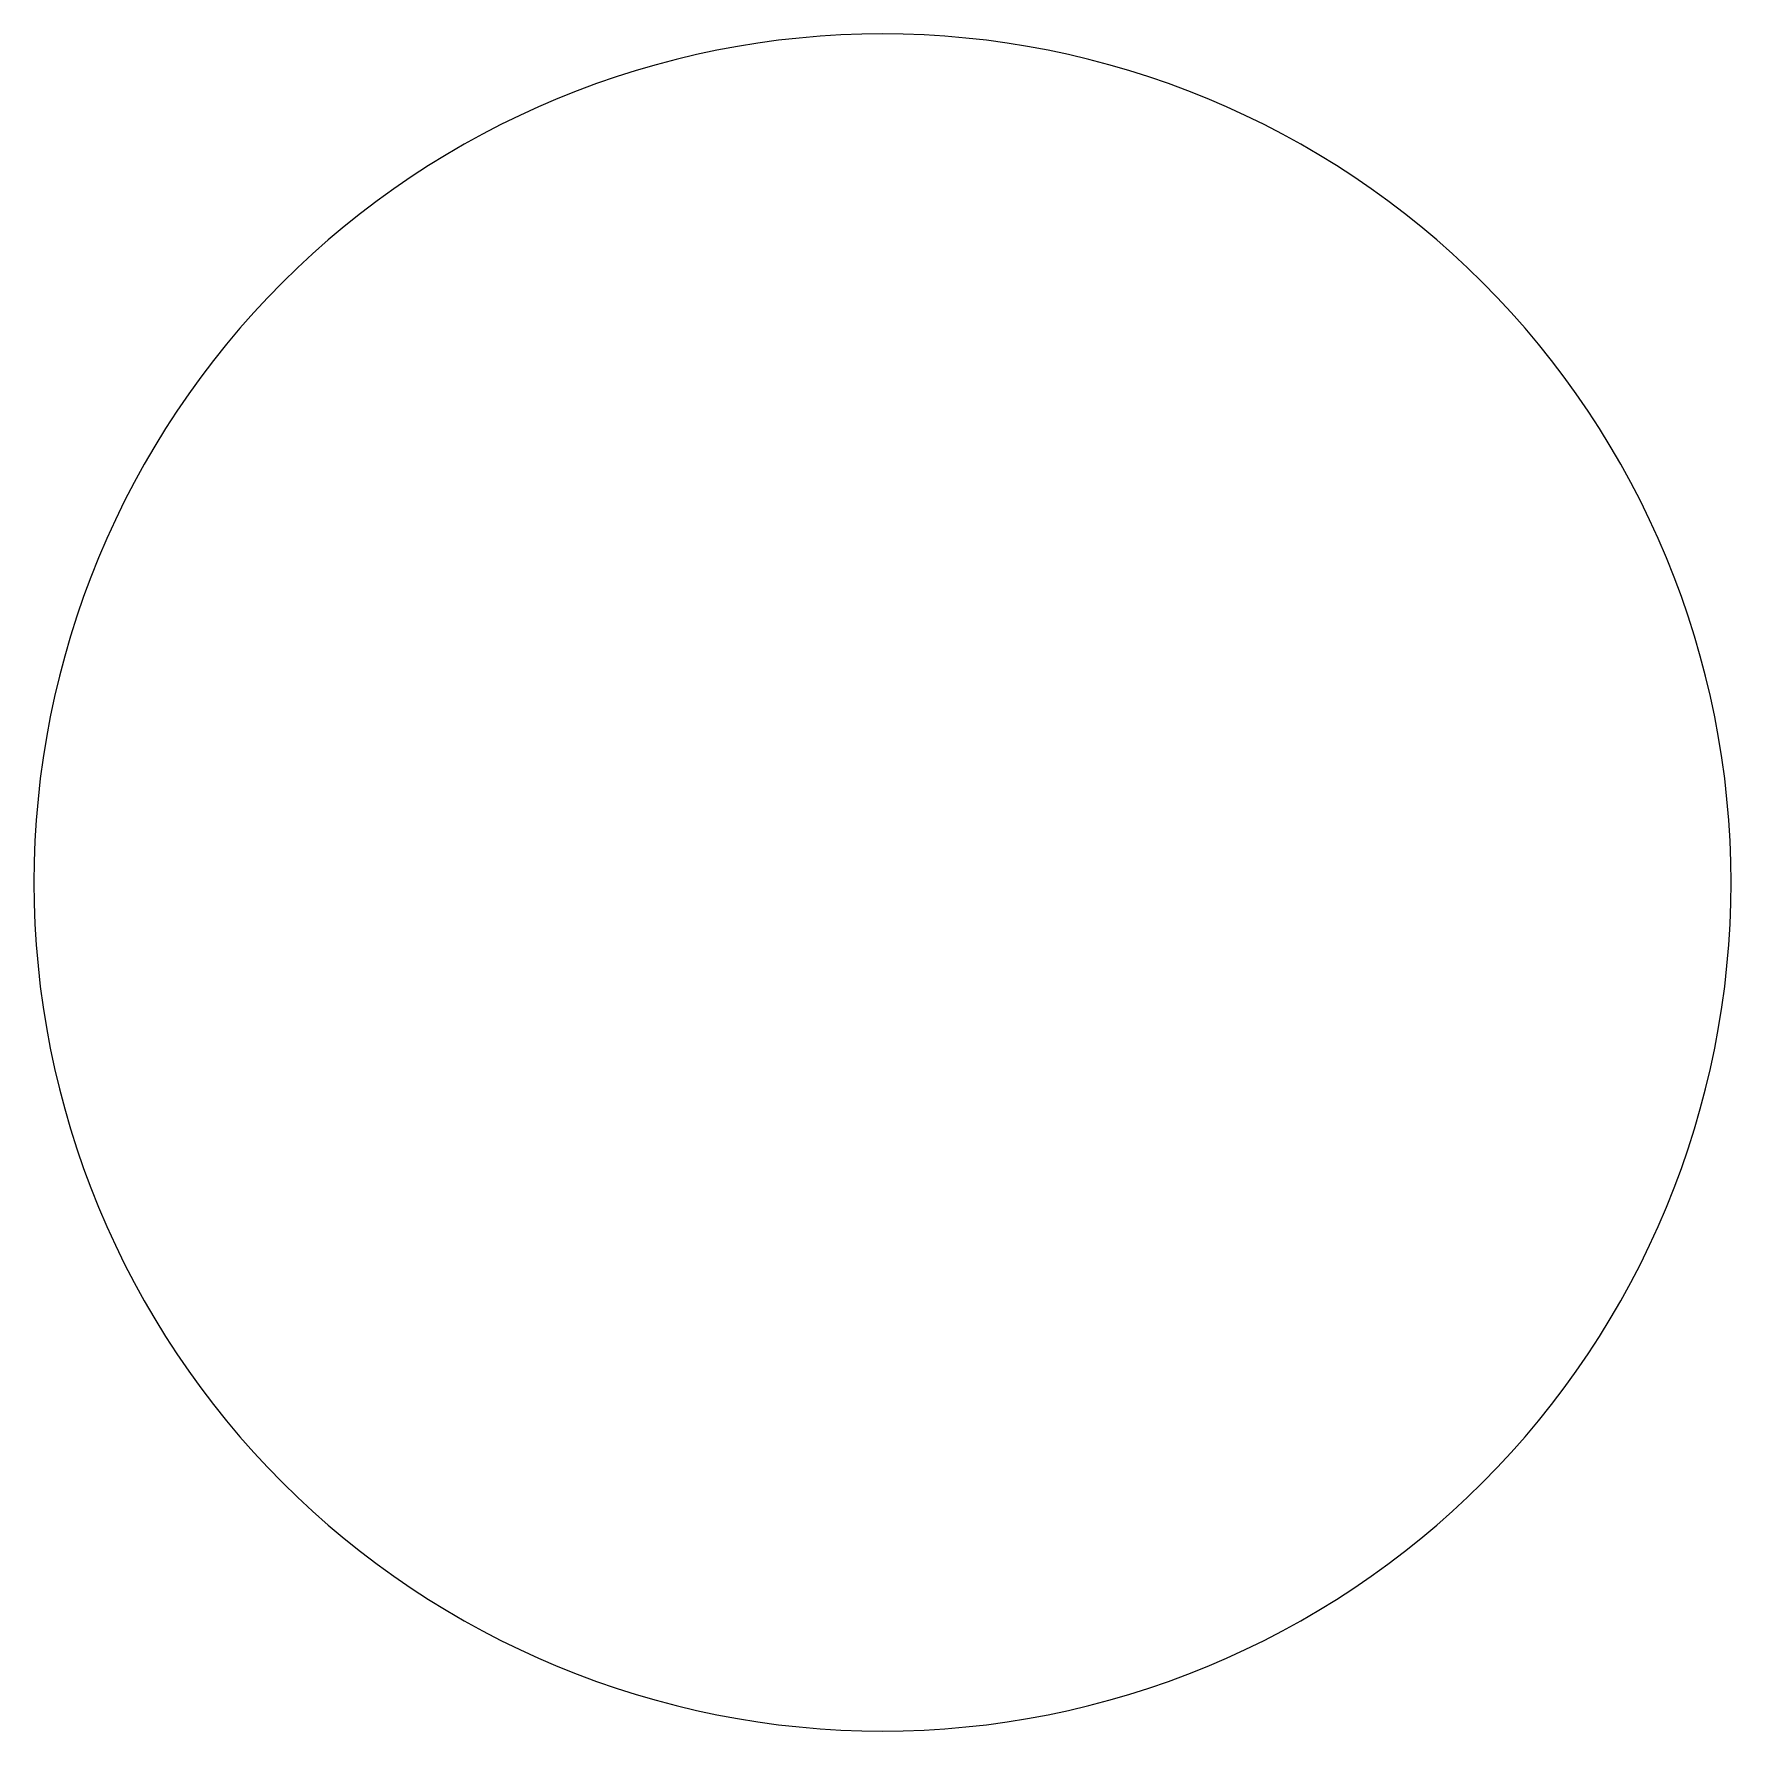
# Model space of a CAD drawing. Header units: metres. Extents: x -76 to 76, y -76 to 76.
import ezdxf

# ---------------------------------------------------------------- set-up
doc = ezdxf.new("R2010")
doc.units = ezdxf.units.M

msp = doc.modelspace()

# ---------------------------------------------------------------- linework, layer by layer
for p, q in [((0, 76.3095), (-1.87273, 76.2865)), ((1.87273, 76.2865), (0, 76.3095)), ((-14.8872, 74.8433), (-16.7195, 74.4554)), ((-13.046, 75.1861), (-14.8872, 74.8433)), ((-11.1969, 75.4836), (-13.046, 75.1861)), ((-9.3411, 75.7356), (-11.1969, 75.4836)), ((-7.47964, 75.9421), (-9.3411, 75.7356)), ((-5.61368, 76.1028), (-7.47964, 75.9421)), ((-3.74433, 76.2176), (-5.61368, 76.1028)), ((-1.87273, 76.2865), (-3.74433, 76.2176)), ((3.74433, 76.2176), (1.87273, 76.2865)), ((5.61368, 76.1028), (3.74433, 76.2176)), ((7.47964, 75.9421), (5.61368, 76.1028)), ((9.3411, 75.7356), (7.47964, 75.9421)), ((11.1969, 75.4836), (9.3411, 75.7356)), ((13.046, 75.1861), (11.1969, 75.4836)), ((14.8872, 74.8433), (13.046, 75.1861)), ((16.7195, 74.4554), (14.8872, 74.8433)), ((-20.3527, 73.5453), (-22.1515, 73.0237)), ((-18.5417, 74.0226), (-20.3527, 73.5453)), ((-16.7195, 74.4554), (-18.5417, 74.0226)), ((18.5417, 74.0226), (16.7195, 74.4554)), ((20.3527, 73.5453), (18.5417, 74.0226)), ((22.1515, 73.0237), (20.3527, 73.5453)), ((-25.7079, 71.8488), (-27.4634, 71.1962)), ((-23.9369, 72.458), (-25.7079, 71.8488)), ((-22.1515, 73.0237), (-23.9369, 72.458)), ((23.9369, 72.458), (22.1515, 73.0237)), ((25.7079, 71.8488), (23.9369, 72.458)), ((27.4634, 71.1962), (25.7079, 71.8488)), ((-29.2024, 70.5008), (-30.9238, 69.7629)), ((-27.4634, 71.1962), (-29.2024, 70.5008)), ((29.2024, 70.5008), (27.4634, 71.1962)), ((30.9238, 69.7629), (29.2024, 70.5008)), ((-32.6265, 68.983), (-34.3096, 68.1615)), ((-30.9238, 69.7629), (-32.6265, 68.983)), ((32.6265, 68.983), (30.9238, 69.7629)), ((34.3096, 68.1615), (32.6265, 68.983)), ((-35.9721, 67.299), (-37.6128, 66.3959)), ((-34.3096, 68.1615), (-35.9721, 67.299)), ((35.9721, 67.299), (34.3096, 68.1615)), ((37.6128, 66.3959), (35.9721, 67.299)), ((-37.6128, 66.3959), (-39.2309, 65.4529)), ((39.2309, 65.4529), (37.6128, 66.3959)), ((-40.8254, 64.4704), (-42.3953, 63.449)), ((-39.2309, 65.4529), (-40.8254, 64.4704)), ((40.8254, 64.4704), (39.2309, 65.4529)), ((42.3953, 63.449), (40.8254, 64.4704)), ((-42.3953, 63.449), (-43.9396, 62.3895)), ((43.9396, 62.3895), (42.3953, 63.449)), ((-45.4575, 61.2924), (-46.948, 60.1583)), ((-43.9396, 62.3895), (-45.4575, 61.2924)), ((45.4575, 61.2924), (43.9396, 62.3895)), ((46.948, 60.1583), (45.4575, 61.2924)), ((-46.948, 60.1583), (-48.4102, 58.9881)), ((48.4102, 58.9881), (46.948, 60.1583)), ((-48.4102, 58.9881), (-49.8433, 57.7822)), ((49.8433, 57.7822), (48.4102, 58.9881)), ((-51.2463, 56.5416), (-52.6185, 55.2669)), ((-49.8433, 57.7822), (-51.2463, 56.5416)), ((51.2463, 56.5416), (49.8433, 57.7822)), ((52.6185, 55.2669), (51.2463, 56.5416)), ((-52.6185, 55.2669), (-53.959, 53.959)), ((53.959, 53.959), (52.6185, 55.2669)), ((-53.959, 53.959), (-55.2669, 52.6185)), ((55.2669, 52.6185), (53.959, 53.959)), ((-55.2669, 52.6185), (-56.5416, 51.2463)), ((56.5416, 51.2463), (55.2669, 52.6185)), ((-56.5416, 51.2463), (-57.7822, 49.8433)), ((57.7822, 49.8433), (56.5416, 51.2463)), ((-57.7822, 49.8433), (-58.9881, 48.4102)), ((58.9881, 48.4102), (57.7822, 49.8433)), ((-58.9881, 48.4102), (-60.1583, 46.948)), ((60.1583, 46.948), (58.9881, 48.4102)), ((-60.1583, 46.948), (-61.2924, 45.4575)), ((61.2924, 45.4575), (60.1583, 46.948)), ((-61.2924, 45.4575), (-62.3895, 43.9396)), ((62.3895, 43.9396), (61.2924, 45.4575)), ((-62.3895, 43.9396), (-63.449, 42.3953)), ((63.449, 42.3953), (62.3895, 43.9396)), ((-63.449, 42.3953), (-64.4704, 40.8254)), ((64.4704, 40.8254), (63.449, 42.3953)), ((-64.4704, 40.8254), (-65.4529, 39.2309)), ((65.4529, 39.2309), (64.4704, 40.8254)), ((-65.4529, 39.2309), (-66.3959, 37.6128)), ((66.3959, 37.6128), (65.4529, 39.2309)), ((-66.3959, 37.6128), (-67.299, 35.9721)), ((67.299, 35.9721), (66.3959, 37.6128)), ((-67.299, 35.9721), (-68.1615, 34.3096)), ((68.1615, 34.3096), (67.299, 35.9721)), ((-68.1615, 34.3096), (-68.983, 32.6265)), ((68.983, 32.6265), (68.1615, 34.3096)), ((-68.983, 32.6265), (-69.7629, 30.9238)), ((69.7629, 30.9238), (68.983, 32.6265)), ((-69.7629, 30.9238), (-70.5008, 29.2024)), ((70.5008, 29.2024), (69.7629, 30.9238)), ((-70.5008, 29.2024), (-71.1962, 27.4634)), ((71.1962, 27.4634), (70.5008, 29.2024)), ((-71.1962, 27.4634), (-71.8488, 25.7079)), ((71.8488, 25.7079), (71.1962, 27.4634)), ((-71.8488, 25.7079), (-72.458, 23.9369)), ((72.458, 23.9369), (71.8488, 25.7079)), ((-72.458, 23.9369), (-73.0237, 22.1515)), ((73.0237, 22.1515), (72.458, 23.9369)), ((-73.0237, 22.1515), (-73.5453, 20.3527)), ((73.5453, 20.3527), (73.0237, 22.1515)), ((-73.5453, 20.3527), (-74.0226, 18.5417)), ((74.0226, 18.5417), (73.5453, 20.3527)), ((-74.0226, 18.5417), (-74.4554, 16.7195)), ((74.4554, 16.7195), (74.0226, 18.5417)), ((-74.4554, 16.7195), (-74.8433, 14.8872)), ((74.8433, 14.8872), (74.4554, 16.7195)), ((-74.8433, 14.8872), (-75.1861, 13.046)), ((75.1861, 13.046), (74.8433, 14.8872)), ((-75.1861, 13.046), (-75.4836, 11.1969)), ((75.4836, 11.1969), (75.1861, 13.046)), ((-75.4836, 11.1969), (-75.7356, 9.3411)), ((75.7356, 9.3411), (75.4836, 11.1969)), ((-75.7356, 9.3411), (-75.9421, 7.47964)), ((75.9421, 7.47964), (75.7356, 9.3411)), ((-75.9421, 7.47964), (-76.1028, 5.61368)), ((76.1028, 5.61368), (75.9421, 7.47964)), ((-76.1028, 5.61368), (-76.2176, 3.74433)), ((76.2176, 3.74433), (76.1028, 5.61368)), ((-76.2176, 3.74433), (-76.2865, 1.87273)), ((76.2865, 1.87273), (76.2176, 3.74433)), ((-76.2865, 1.87273), (-76.3095, 0)), ((76.3095, 0), (76.2865, 1.87273)), ((-76.3095, 0), (-76.2865, -1.87273)), ((76.2865, -1.87273), (76.3095, 0)), ((-76.2865, -1.87273), (-76.2176, -3.74433)), ((76.2176, -3.74433), (76.2865, -1.87273)), ((-76.2176, -3.74433), (-76.1028, -5.61368)), ((76.1028, -5.61368), (76.2176, -3.74433)), ((-76.1028, -5.61368), (-75.9421, -7.47964)), ((75.9421, -7.47964), (76.1028, -5.61368)), ((-75.9421, -7.47964), (-75.7356, -9.3411)), ((75.7356, -9.3411), (75.9421, -7.47964)), ((-75.7356, -9.3411), (-75.4836, -11.1969)), ((75.4836, -11.1969), (75.7356, -9.3411)), ((-75.4836, -11.1969), (-75.1861, -13.046)), ((75.1861, -13.046), (75.4836, -11.1969)), ((-75.1861, -13.046), (-74.8433, -14.8872)), ((74.8433, -14.8872), (75.1861, -13.046)), ((-74.8433, -14.8872), (-74.4554, -16.7195)), ((74.4554, -16.7195), (74.8433, -14.8872)), ((-74.4554, -16.7195), (-74.0226, -18.5417)), ((74.0226, -18.5417), (74.4554, -16.7195)), ((-74.0226, -18.5417), (-73.5453, -20.3527)), ((73.5453, -20.3527), (74.0226, -18.5417)), ((-73.5453, -20.3527), (-73.0237, -22.1515)), ((73.0237, -22.1515), (73.5453, -20.3527)), ((-73.0237, -22.1515), (-72.458, -23.9369)), ((72.458, -23.9369), (73.0237, -22.1515)), ((-72.458, -23.9369), (-71.8488, -25.7079)), ((71.8488, -25.7079), (72.458, -23.9369)), ((-71.8488, -25.7079), (-71.1962, -27.4634)), ((71.1962, -27.4634), (71.8488, -25.7079)), ((-71.1962, -27.4634), (-70.5008, -29.2024)), ((70.5008, -29.2024), (71.1962, -27.4634)), ((-70.5008, -29.2024), (-69.7629, -30.9238)), ((69.7629, -30.9238), (70.5008, -29.2024)), ((-69.7629, -30.9238), (-68.983, -32.6265)), ((68.983, -32.6265), (69.7629, -30.9238)), ((-68.983, -32.6265), (-68.1615, -34.3096)), ((68.1615, -34.3096), (68.983, -32.6265)), ((-68.1615, -34.3096), (-67.299, -35.9721)), ((67.299, -35.9721), (68.1615, -34.3096)), ((-67.299, -35.9721), (-66.3959, -37.6128)), ((66.3959, -37.6128), (67.299, -35.9721)), ((-66.3959, -37.6128), (-65.4529, -39.2309)), ((65.4529, -39.2309), (66.3959, -37.6128)), ((-65.4529, -39.2309), (-64.4704, -40.8254)), ((64.4704, -40.8254), (65.4529, -39.2309)), ((-64.4704, -40.8254), (-63.449, -42.3953)), ((63.449, -42.3953), (64.4704, -40.8254)), ((-63.449, -42.3953), (-62.3895, -43.9396)), ((62.3895, -43.9396), (63.449, -42.3953)), ((-62.3895, -43.9396), (-61.2924, -45.4575)), ((61.2924, -45.4575), (62.3895, -43.9396)), ((-61.2924, -45.4575), (-60.1583, -46.948)), ((60.1583, -46.948), (61.2924, -45.4575)), ((-60.1583, -46.948), (-58.9881, -48.4102)), ((58.9881, -48.4102), (60.1583, -46.948)), ((-58.9881, -48.4102), (-57.7822, -49.8433)), ((57.7822, -49.8433), (58.9881, -48.4102)), ((-57.7822, -49.8433), (-56.5416, -51.2463)), ((56.5416, -51.2463), (57.7822, -49.8433)), ((-56.5416, -51.2463), (-55.2669, -52.6185)), ((55.2669, -52.6185), (56.5416, -51.2463)), ((-55.2669, -52.6185), (-53.959, -53.959)), ((53.959, -53.959), (55.2669, -52.6185)), ((-53.959, -53.959), (-52.6185, -55.2669)), ((52.6185, -55.2669), (53.959, -53.959)), ((-52.6185, -55.2669), (-51.2463, -56.5416)), ((51.2463, -56.5416), (52.6185, -55.2669)), ((-51.2463, -56.5416), (-49.8433, -57.7822)), ((-49.8433, -57.7822), (-48.4102, -58.9881)), ((48.4102, -58.9881), (49.8433, -57.7822)), ((49.8433, -57.7822), (51.2463, -56.5416)), ((-48.4102, -58.9881), (-46.948, -60.1583)), ((46.948, -60.1583), (48.4102, -58.9881)), ((-46.948, -60.1583), (-45.4575, -61.2924)), ((45.4575, -61.2924), (46.948, -60.1583)), ((-45.4575, -61.2924), (-43.9396, -62.3895)), ((-43.9396, -62.3895), (-42.3953, -63.449)), ((42.3953, -63.449), (43.9396, -62.3895)), ((43.9396, -62.3895), (45.4575, -61.2924)), ((-42.3953, -63.449), (-40.8254, -64.4704)), ((40.8254, -64.4704), (42.3953, -63.449)), ((-40.8254, -64.4704), (-39.2309, -65.4529)), ((-39.2309, -65.4529), (-37.6128, -66.3959)), ((37.6128, -66.3959), (39.2309, -65.4529)), ((39.2309, -65.4529), (40.8254, -64.4704)), ((-37.6128, -66.3959), (-35.9721, -67.299)), ((35.9721, -67.299), (37.6128, -66.3959)), ((-35.9721, -67.299), (-34.3096, -68.1615)), ((-34.3096, -68.1615), (-32.6265, -68.983)), ((32.6265, -68.983), (34.3096, -68.1615)), ((34.3096, -68.1615), (35.9721, -67.299)), ((-32.6265, -68.983), (-30.9238, -69.7629)), ((-30.9238, -69.7629), (-29.2024, -70.5008)), ((29.2024, -70.5008), (30.9238, -69.7629)), ((30.9238, -69.7629), (32.6265, -68.983)), ((-29.2024, -70.5008), (-27.4634, -71.1962)), ((-27.4634, -71.1962), (-25.7079, -71.8488)), ((25.7079, -71.8488), (27.4634, -71.1962)), ((27.4634, -71.1962), (29.2024, -70.5008)), ((-25.7079, -71.8488), (-23.9369, -72.458)), ((-23.9369, -72.458), (-22.1515, -73.0237)), ((-22.1515, -73.0237), (-20.3527, -73.5453)), ((20.3527, -73.5453), (22.1515, -73.0237)), ((22.1515, -73.0237), (23.9369, -72.458)), ((23.9369, -72.458), (25.7079, -71.8488)), ((-20.3527, -73.5453), (-18.5417, -74.0226)), ((-18.5417, -74.0226), (-16.7195, -74.4554)), ((-16.7195, -74.4554), (-14.8872, -74.8433)), ((14.8872, -74.8433), (16.7195, -74.4554)), ((16.7195, -74.4554), (18.5417, -74.0226)), ((18.5417, -74.0226), (20.3527, -73.5453)), ((-14.8872, -74.8433), (-13.046, -75.1861)), ((-13.046, -75.1861), (-11.1969, -75.4836)), ((-11.1969, -75.4836), (-9.3411, -75.7356)), ((-9.3411, -75.7356), (-7.47964, -75.9421)), ((-7.47964, -75.9421), (-5.61368, -76.1028)), ((-5.61368, -76.1028), (-3.74433, -76.2176)), ((-3.74433, -76.2176), (-1.87273, -76.2865)), ((-1.87273, -76.2865), (0, -76.3095)), ((0, -76.3095), (1.87273, -76.2865)), ((1.87273, -76.2865), (3.74433, -76.2176)), ((3.74433, -76.2176), (5.61368, -76.1028)), ((5.61368, -76.1028), (7.47964, -75.9421)), ((7.47964, -75.9421), (9.3411, -75.7356)), ((9.3411, -75.7356), (11.1969, -75.4836)), ((11.1969, -75.4836), (13.046, -75.1861)), ((13.046, -75.1861), (14.8872, -74.8433))]:
    msp.add_line(p, q)

doc.saveas('drawing.dxf')
